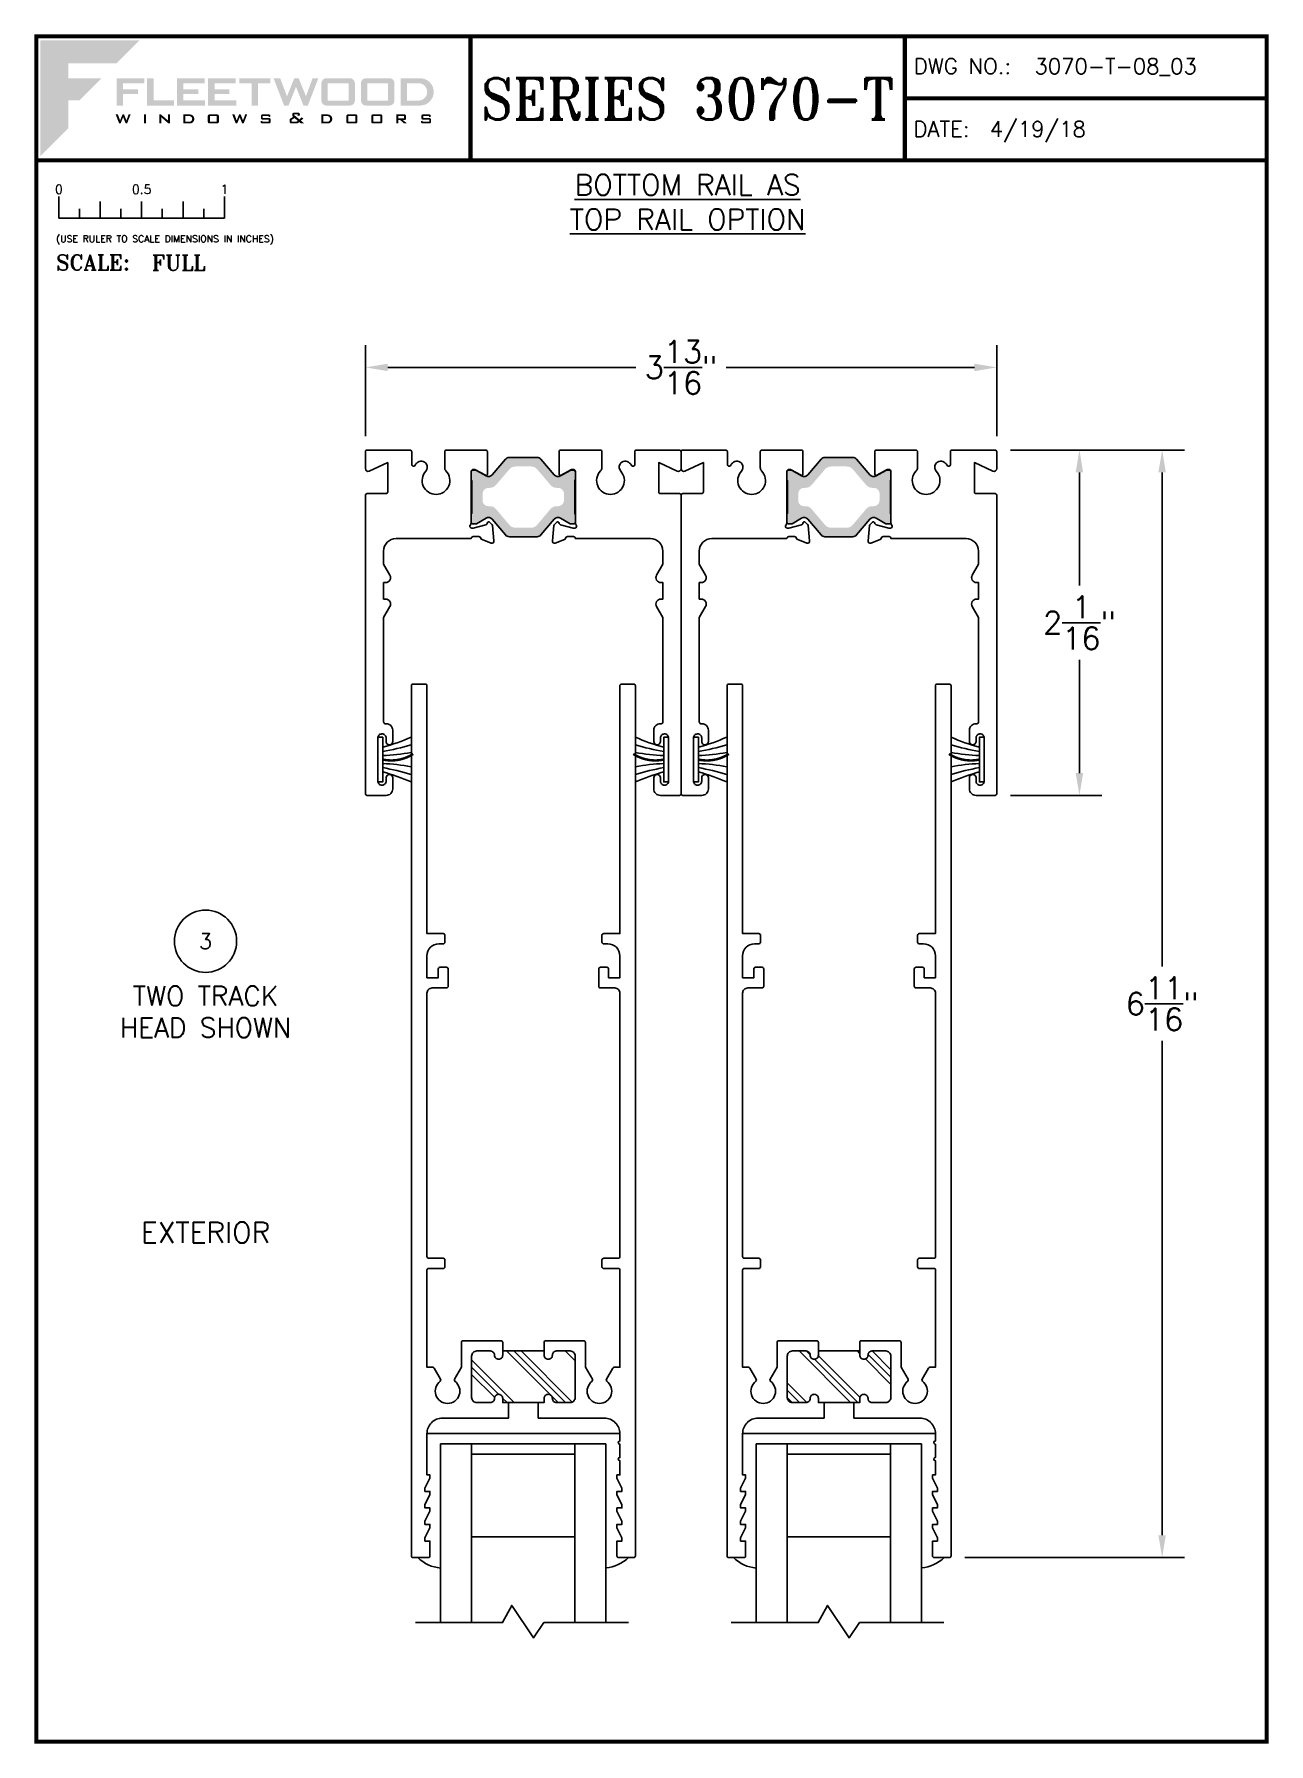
# Paper-space layout 'DETAIL 3' of a CAD drawing. Extents: x 0.3 to 7.8, y 0.1 to 10.4.
# The model-space entities are those that its viewports show. They can reach past a viewport. Long polylines and large blocks are cut down to what shows.
import ezdxf
from ezdxf.enums import TextEntityAlignment as Align

# ---------------------------------------------------------------- set-up
doc = ezdxf.new("R2010")
doc.units = 0
doc.header["$LTSCALE"] = 0.25
doc.header["$MEASUREMENT"] = 0
doc.layers.get('0').update_dxf_attribs({"linetype": 'CONTINUOUS'})
doc.layers.get('DEFPOINTS').update_dxf_attribs({"color": 1, "linetype": 'CONTINUOUS'})
for name, color, linetype in [('DIM', 7, 'CONTINUOUS'), ('FRAME', 1, 'CONTINUOUS'), ('GLASS-VINYL', 7, 'CONTINUOUS'), ('SASH', 5, 'CONTINUOUS'), ('SEAL', 7, 'CONTINUOUS'), ('TITLE-BLOCK', 7, 'CONTINUOUS'), ('TRACK', 7, 'CONTINUOUS')]:
    doc.layers.add(name, color=color, linetype=linetype)
doc.layers.add('VP', color=40, linetype='CONTINUOUS', plot=False)
doc.layers.get('VP').off()
doc.styles.add('ROMANS', font='romans')
doc.styles.add('ROMANT', font='romant')
doc.styles.add('SIMPLEX-094', font='simplex.shx', dxfattribs={"height": 0.094})
doc.styles.get("Standard").update_dxf_attribs({"font": 'simplex.shx'})
doc.dimstyles.new('FULL SCALE', dxfattribs={"dimscale": 0.75, "dimtxt": 0.18, "dimasz": 0.18, "dimexe": 0.18, "dimexo": 0.125, "dimgap": 0.09, "dimtad": 0, "dimtih": 1, "dimtoh": 1, "dimdec": 4, "dimzin": 0, "dimdsep": 46, "dimlunit": 4, "dimtxsty": 'Standard', "dimcen": 0.09, "dimadec": 0, "dimazin": 0, "dimtfac": 1, "dimtdec": 4, "dimtofl": 0, "dimtmove": 0, "dimatfit": 3, "dimfxl": 0, "dimtolj": 1, "dimtzin": 0, "dimarcsym": 0})

# ---------------------------------------------------------------- blocks, each defined once
blk = doc.blocks.new('*D102')
at = {"layer": 'DEFPOINTS', "color": 0}
for p in [(6.119, 8.435), (2.303, 7.925), (6.119, 7.925)]:
    blk.add_point(p, dxfattribs=at)
at = {"layer": 'TRACK', "color": 0, "lineweight": -2}
for p, q in [((2.303, 8.018), (2.303, 8.57)), ((6.119, 8.018), (6.119, 8.57)), ((2.438, 8.435), (3.938, 8.435)), ((5.984, 8.435), (4.484, 8.435))]:
    blk.add_line(p, q, dxfattribs=at)
at = {"layer": 'TRACK', "color": 0}
for points in [[(2.438, 8.457), (2.438, 8.412), (2.303, 8.435)], [(5.984, 8.457), (5.984, 8.412), (6.119, 8.435)]]:
    blk.add_solid(points, dxfattribs=at)
at = {"layer": 'TRACK', "color": 0, "insert": (4.211, 8.435), "char_height": 0.135, "attachment_point": 5}
blk.add_mtext('\\A1;3{\\H1.000000x;\\S13/16;}"', dxfattribs=at)
blk = doc.blocks.new('*D103')
at = {"layer": 'DEFPOINTS', "color": 0}
for p in [(6.109, 7.935), (6.619, 7.935), (6.109, 5.847)]:
    blk.add_point(p, dxfattribs=at)
at = {"layer": 'TRACK', "color": 0, "lineweight": -2}
for p, q in [((6.202, 7.935), (6.754, 7.935)), ((6.619, 7.8), (6.619, 7.116)), ((6.619, 5.982), (6.619, 6.666)), ((6.202, 5.847), (6.754, 5.847))]:
    blk.add_line(p, q, dxfattribs=at)
at = {"layer": 'TRACK', "color": 0}
for points in [[(6.596, 7.8), (6.641, 7.8), (6.619, 7.935)], [(6.596, 5.982), (6.641, 5.982), (6.619, 5.847)]]:
    blk.add_solid(points, dxfattribs=at)
at = {"layer": 'TRACK', "color": 0, "insert": (6.619, 6.891), "char_height": 0.135, "attachment_point": 5}
blk.add_mtext('\\A1;2{\\H1.000000x;\\S1/16;}"', dxfattribs=at)
blk = doc.blocks.new('*D104')
at = {"layer": 'DEFPOINTS', "color": 0}
for p in [(6.612, 7.935), (7.119, 7.935), (5.833, 1.239)]:
    blk.add_point(p, dxfattribs=at)
at = {"layer": 'TRACK', "color": 0, "lineweight": -2}
for p, q in [((6.705, 7.935), (7.254, 7.935)), ((7.119, 7.8), (7.119, 4.812)), ((7.119, 1.374), (7.119, 4.362)), ((5.927, 1.239), (7.254, 1.239))]:
    blk.add_line(p, q, dxfattribs=at)
at = {"layer": 'TRACK', "color": 0}
for points in [[(7.096, 7.8), (7.141, 7.8), (7.119, 7.935)], [(7.096, 1.374), (7.141, 1.374), (7.119, 1.239)]]:
    blk.add_solid(points, dxfattribs=at)
at = {"layer": 'TRACK', "color": 0, "insert": (7.119, 4.587), "char_height": 0.135, "attachment_point": 5}
blk.add_mtext('\\A1;6{\\H1.000000x;\\S11/16;}"', dxfattribs=at)
blk = doc.blocks.new('Fleetwood_Logo_6-10-15')
h = blk.add_hatch(color=154)
h.dxf.hatch_style = 1
h.paths.add_polyline_path([(0.2526, -0.0017), (0.0019, -0.0017), (0.0019, -0.2942), (0.0725, -0.2236), (0.0725, -0.1535), (0.1007, -0.1535), (0.1567, -0.0976), (0.0725, -0.0976), (0.0725, -0.0596), (0.1946, -0.0596)])
h = blk.add_hatch(color=251)
h.dxf.hatch_style = 1
h.paths.add_polyline_path([(0.2487, -0.1256), (0.2112, -0.1256), (0.2112, -0.1102), (0.2647, -0.1102), (0.2647, -0.0976), (0.1946, -0.0976), (0.1946, -0.1667), (0.2112, -0.1667), (0.2112, -0.1377), (0.2487, -0.1377)])
h = blk.add_hatch(color=251)
h.dxf.hatch_style = 1
h.paths.add_polyline_path([(0.2886, -0.0976), (0.272, -0.0976), (0.272, -0.1667), (0.3401, -0.1667), (0.3401, -0.1535), (0.2886, -0.1535)])
h = blk.add_hatch(color=251)
h.dxf.hatch_style = 1
h.paths.add_polyline_path([(0.4175, -0.0976), (0.3474, -0.0976), (0.3474, -0.1667), (0.4185, -0.1667), (0.4185, -0.1534), (0.364, -0.1534), (0.364, -0.1377), (0.4015, -0.1377), (0.4015, -0.1256), (0.364, -0.1256), (0.364, -0.1102), (0.4175, -0.1102)])
h = blk.add_hatch(color=251)
h.dxf.hatch_style = 1
h.paths.add_polyline_path([(0.4965, -0.0976), (0.4264, -0.0976), (0.4264, -0.1667), (0.4975, -0.1667), (0.4975, -0.1534), (0.443, -0.1534), (0.443, -0.1377), (0.4804, -0.1377), (0.4804, -0.1256), (0.443, -0.1256), (0.443, -0.1102), (0.4965, -0.1102)])
h = blk.add_hatch(color=251)
h.dxf.hatch_style = 1
h.paths.add_polyline_path([(0.5842, -0.0976), (0.5054, -0.0976), (0.5054, -0.1102), (0.5365, -0.1102), (0.5365, -0.1667), (0.5531, -0.1667), (0.5531, -0.1102), (0.5842, -0.1102)])
h = blk.add_hatch(color=251)
h.dxf.hatch_style = 1
h.paths.add_polyline_path([(0.6089, -0.0976), (0.5921, -0.0976), (0.6188, -0.1667), (0.63, -0.1667), (0.6489, -0.1192), (0.6679, -0.1667), (0.6789, -0.1667), (0.7056, -0.0976), (0.6908, -0.0976), (0.6742, -0.1433), (0.6558, -0.0976), (0.6446, -0.0976), (0.6261, -0.1433)])
h = blk.add_hatch(color=251)
h.dxf.hatch_style = 1
h.paths.add_polyline_path([(0.7853, -0.0976), (0.726, -0.0976, 0.414214), (0.7133, -0.1102), (0.7133, -0.154, 0.414214), (0.726, -0.1667), (0.7853, -0.1667, 0.414214), (0.798, -0.154), (0.798, -0.1102, 0.414214)])
h.paths.add_polyline_path([(0.7819, -0.1102), (0.7819, -0.154), (0.7294, -0.154), (0.7294, -0.1102)], flags=16)
h = blk.add_hatch(color=251)
h.dxf.hatch_style = 1
h.paths.add_polyline_path([(0.8856, -0.0976), (0.8262, -0.0976, 0.414214), (0.8136, -0.1102), (0.8136, -0.154, 0.414214), (0.8262, -0.1667), (0.8856, -0.1667, 0.414214), (0.8982, -0.154), (0.8982, -0.1102, 0.414214)])
h.paths.add_polyline_path([(0.8822, -0.1102), (0.8822, -0.154), (0.8296, -0.154), (0.8296, -0.1102)], flags=16)
h = blk.add_hatch(color=251)
h.dxf.hatch_style = 1
h.paths.add_polyline_path([(0.9632, -0.0976), (0.914, -0.0976), (0.914, -0.1667), (0.9632, -0.1667, 1)])
h.paths.add_polyline_path([(0.9301, -0.1102), (0.9593, -0.1102, -1), (0.9593, -0.154), (0.9301, -0.154)], flags=16)
h = blk.add_hatch(color=7)
h.dxf.hatch_style = 1
h.paths.add_polyline_path([(0.2301, -0.1891), (0.2251, -0.1891), (0.2196, -0.2043), (0.2134, -0.1891), (0.2097, -0.1891), (0.2035, -0.2043), (0.1978, -0.1891), (0.1922, -0.1891), (0.2011, -0.2121), (0.2048, -0.2121), (0.2112, -0.1963), (0.2175, -0.2121), (0.2212, -0.2121)])
h = blk.add_hatch(color=7)
h.dxf.hatch_style = 1
h.paths.add_polyline_path([(0.2691, -0.1891), (0.2637, -0.1891), (0.2637, -0.2118), (0.2637, -0.2121), (0.2691, -0.2121)])
h = blk.add_hatch(color=7)
h.dxf.hatch_style = 1
h.paths.add_polyline_path([(0.3077, -0.1964), (0.3259, -0.2121), (0.3298, -0.2121), (0.3298, -0.1891), (0.325, -0.1891), (0.325, -0.2047), (0.3067, -0.1891), (0.3029, -0.1891), (0.3029, -0.2121), (0.3077, -0.2121)])
h = blk.add_hatch(color=7)
h.dxf.hatch_style = 1
h.paths.add_polyline_path([(0.3801, -0.1891), (0.3637, -0.1891), (0.3637, -0.2121), (0.3801, -0.2121, 1)])
h.paths.add_polyline_path([(0.3691, -0.2079), (0.3691, -0.1933), (0.3788, -0.1933, -1), (0.3788, -0.2079)], flags=16)
h = blk.add_hatch(color=7)
h.dxf.hatch_style = 1
h.paths.add_polyline_path([(0.4537, -0.2079), (0.4537, -0.1933, 0.414214), (0.4495, -0.1891), (0.4297, -0.1891, 0.414214), (0.4255, -0.1933), (0.4255, -0.2079, 0.414214), (0.4297, -0.2121), (0.4495, -0.2121, 0.414214)])
h.paths.add_polyline_path([(0.4308, -0.2079), (0.4308, -0.1933), (0.4484, -0.1933), (0.4484, -0.2079)], flags=16)
h = blk.add_hatch(color=7)
h.dxf.hatch_style = 1
h.paths.add_polyline_path([(0.5253, -0.1891), (0.5203, -0.1891), (0.5148, -0.2043), (0.5087, -0.1891), (0.5049, -0.1891), (0.4988, -0.2043), (0.493, -0.1891), (0.4874, -0.1891), (0.4963, -0.2121), (0.5001, -0.2121), (0.5064, -0.1963), (0.5127, -0.2121), (0.5164, -0.2121)])
h = blk.add_hatch(color=7)
h.dxf.hatch_style = 1
h.paths.add_polyline_path([(0.5801, -0.1891), (0.5643, -0.1891, 0.414214), (0.56, -0.1933), (0.56, -0.1981, 0.414214), (0.5643, -0.2024), (0.58, -0.2024), (0.58, -0.2078), (0.5637, -0.2078), (0.5637, -0.2052), (0.5591, -0.2062), (0.5591, -0.2078, 0.414214), (0.5634, -0.2121), (0.5805, -0.2121, 0.414214), (0.5848, -0.2078), (0.5848, -0.2024, 0.414214), (0.5805, -0.1982), (0.5648, -0.1982), (0.5648, -0.193), (0.5798, -0.193), (0.5798, -0.1958), (0.5843, -0.1948), (0.5843, -0.1933, 0.414214)])
h = blk.add_hatch(color=7)
h.dxf.hatch_style = 1
h.paths.add_polyline_path([(0.645, -0.1913, -0.222262), (0.6447, -0.1906), (0.6447, -0.1892), (0.6535, -0.1892), (0.6535, -0.193), (0.6587, -0.1918), (0.6587, -0.189, 0.414214), (0.6544, -0.1847), (0.6437, -0.1847, 0.414214), (0.6394, -0.189), (0.6394, -0.1922, 0.222262), (0.6407, -0.1948), (0.6415, -0.1955), (0.6345, -0.1998, 0.260684), (0.6329, -0.2027), (0.6329, -0.2078, 0.414214), (0.6372, -0.2121), (0.6514, -0.2121, 0.17577), (0.6536, -0.2113), (0.657, -0.2085), (0.6614, -0.2121), (0.6699, -0.2121), (0.6613, -0.2049), (0.6676, -0.1997), (0.6637, -0.1964), (0.6574, -0.2017)])
h.paths.add_polyline_path([(0.6532, -0.2052), (0.6509, -0.2072, -0.17577), (0.6502, -0.2074), (0.6382, -0.2074), (0.6382, -0.2033, -0.260684), (0.6387, -0.2025), (0.6451, -0.1985)], flags=16)
h = blk.add_hatch(color=7)
h.dxf.hatch_style = 1
h.paths.add_polyline_path([(0.7294, -0.1891), (0.713, -0.1891), (0.713, -0.2121), (0.7294, -0.2121, 1)])
h.paths.add_polyline_path([(0.7184, -0.2079), (0.7184, -0.1933), (0.7281, -0.1933, -1), (0.7281, -0.2079)], flags=16)
h = blk.add_hatch(color=7)
h.dxf.hatch_style = 1
h.paths.add_polyline_path([(0.8045, -0.2079), (0.8045, -0.1933, 0.414214), (0.8003, -0.1891), (0.7805, -0.1891, 0.414214), (0.7763, -0.1933), (0.7763, -0.2079, 0.414214), (0.7805, -0.2121), (0.8003, -0.2121, 0.414214)])
h.paths.add_polyline_path([(0.7816, -0.2079), (0.7816, -0.1933), (0.7992, -0.1933), (0.7992, -0.2079)], flags=16)
h = blk.add_hatch(color=7)
h.dxf.hatch_style = 1
h.paths.add_polyline_path([(0.8678, -0.2079), (0.8678, -0.1933, 0.414214), (0.8636, -0.1891), (0.8438, -0.1891, 0.414214), (0.8396, -0.1933), (0.8396, -0.2079, 0.414214), (0.8438, -0.2121), (0.8636, -0.2121, 0.414214)])
h.paths.add_polyline_path([(0.8449, -0.2079), (0.8449, -0.1933), (0.8624, -0.1933), (0.8624, -0.2079)], flags=16)
h = blk.add_hatch(color=7)
h.dxf.hatch_style = 1
h.paths.add_polyline_path([(0.9277, -0.1993), (0.9277, -0.1933, 0.414214), (0.9235, -0.1891), (0.9028, -0.1891), (0.9028, -0.2121), (0.9082, -0.2121), (0.9082, -0.2035), (0.9131, -0.2035), (0.9224, -0.2121), (0.9303, -0.2121), (0.9197, -0.2035), (0.9235, -0.2035, 0.414214)])
h.paths.add_polyline_path([(0.9082, -0.1993), (0.9082, -0.1933), (0.9214, -0.1933, -0.414214), (0.9224, -0.1943), (0.9224, -0.1983, -0.414214), (0.9214, -0.1993)], flags=16)
h = blk.add_hatch(color=7)
h.dxf.hatch_style = 1
h.paths.add_polyline_path([(0.9867, -0.1982), (0.971, -0.1982), (0.971, -0.193), (0.9859, -0.193), (0.9859, -0.1958), (0.9905, -0.1948), (0.9905, -0.1933, 0.414214), (0.9863, -0.1891), (0.9705, -0.1891, 0.414214), (0.9662, -0.1933), (0.9662, -0.1981, 0.414214), (0.9705, -0.2024), (0.9862, -0.2024), (0.9862, -0.2078), (0.9699, -0.2078), (0.9699, -0.2052), (0.9653, -0.2062), (0.9653, -0.2078, 0.414214), (0.9696, -0.2121), (0.9867, -0.2121, 0.414214), (0.991, -0.2078), (0.991, -0.2024, 0.414214)])
blk = doc.blocks.new('A-SIZE_P')
at = {"const_width": 0.025}
blk.add_lwpolyline([(0.313, 0.125), (7.751, 0.125), (7.751, 10.437), (0.313, 10.437)], close=True, dxfattribs=at)
for points in [[(2.938, 10.437), (2.938, 9.687)], [(5.563, 10.437), (5.563, 9.687)], [(5.563, 10.062), (7.751, 10.062)], [(0.313, 9.687), (7.751, 9.687)]]:
    blk.add_lwpolyline(points, dxfattribs=at)
at = {"xscale": 2.387023416083395, "yscale": 2.387023416083395, "zscale": 2.387023416083395}
blk.add_blockref('Fleetwood_Logo_6-10-15', (0.334, 10.416), dxfattribs=at)
for s, style, p in [('DWG NO.:', 'SIMPLEX-094', (5.617, 10.209)), ('DATE:', 'SIMPLEX-094', (5.616, 9.829)), ('SCALE:', 'ROMANT', (0.433, 9.022))]:
    blk.add_text(s, height=0.094, dxfattribs=dict(style=style)).set_placement(p)
for tag, p, style in [('DWG_NO', (6.346, 10.209), 'SIMPLEX-094'), ('DATE', (6.077, 9.829), 'SIMPLEX-094'), ('SCALE', (1.011, 9.02), 'ROMANT')]:
    blk.add_attdef(tag, p, '', height=0.094, dxfattribs=dict(style=style))
for tag, height, style, width, p, p2 in [('DWG_NO_F', 0.094, 'SIMPLEX-094', 1.745692, (6.347, 10.209), (7.683, 10.209)), ('PRODUCT', 0.25, 'ROMANT', 1.390728, (3.001, 9.934), (5.5, 9.934))]:
    blk.add_attdef(tag, text='', height=height, dxfattribs=dict(style=style, width=width)).set_placement(p, p2, align=Align.FIT)
blk = doc.blocks.new('sectball')
blk.add_circle((0, 0), 0.125)
blk.add_attdef('NO', text='', height=0.062).set_placement((0, 0), align=Align.MIDDLE_CENTER)
for tag, p in [('LINE1', (0, -0.2588)), ('LINE2', (0, -0.3864)), ('LINE3', (0, -0.5214))]:
    blk.add_attdef(tag, text='', height=0.078).set_placement(p, align=Align.CENTER)
blk = doc.blocks.new('Full')
for p, q in [((0.137, -0.219), (0.137, -0.35)), ((0.262, -0.294), (0.262, -0.35)), ((0.387, -0.249), (0.387, -0.35)), ((0.512, -0.294), (0.512, -0.35)), ((0.637, -0.249), (0.637, -0.35)), ((0.762, -0.294), (0.762, -0.35)), ((0.887, -0.249), (0.887, -0.35)), ((1.012, -0.294), (1.012, -0.35)), ((1.137, -0.219), (1.137, -0.35)), ((0.137, -0.35), (1.137, -0.35))]:
    blk.add_line(p, q)
for s, p in [('0', (0.137, -0.219)), ('0.5', (0.637, -0.219)), ('1', (1.137, -0.219))]:
    blk.add_text(s, height=0.055).set_placement(p, align=Align.BOTTOM_CENTER)
at = {"style": 'ROMANS'}
blk.add_text('(USE RULER TO SCALE DIMENSIONS IN INCHES)', height=0.04115, dxfattribs=at).set_placement((0.12, -0.495))
blk = doc.blocks.new('3310-Thermal Mammoth B Rail')
at = {"linetype": 'Continuous'}
h = blk.add_hatch(dxfattribs=at)
h.set_pattern_fill('PLAST', angle=45, style=0)
h.paths.add_polyline_path([(-0.15, 0.324), (-0.151, 0.324, -0.414214), (-0.175, 0.348), (-0.175, 0.374), (-0.282, 0.374, 0.414214), (-0.313, 0.343), (-0.313, 0.093, 0.414214), (-0.282, 0.062), (-0.2, 0.062, 0.414214), (-0.175, 0.087), (-0.175, 0.088, -0.414214), (-0.151, 0.112), (-0.15, 0.112, -0.414214), (-0.125, 0.087), (-0.125, 0.062), (0.125, 0.062), (0.125, 0.087, -0.414214), (0.15, 0.112), (0.151, 0.112, -0.414214), (0.175, 0.088), (0.175, 0.087, 0.414214), (0.2, 0.062), (0.282, 0.062, 0.414214), (0.313, 0.093), (0.313, 0.343, 0.414214), (0.282, 0.374), (0.175, 0.374), (0.175, 0.348, -0.414214), (0.151, 0.324), (0.15, 0.324, -0.414214), (0.125, 0.349), (0.125, 0.374), (-0.125, 0.374), (-0.125, 0.349, -0.414214)])
at = {"color": 7}
for p, q in [((-0.125, 0.374), (0.125, 0.374)), ((0.125, 0.062), (-0.125, 0.062))]:
    blk.add_line(p, q, dxfattribs=at)
at = {"ltscale": 0.25}
blk.add_lwpolyline([(-0.089, 0.374), (-0.089, 0.468), (-0.488, 0.468, -0.414214), (-0.582, 0.562), (-0.582, 0.811), (-0.564, 0.811), (-0.564, 0.831), (-0.594, 0.891), (-0.594, 0.911), (-0.564, 0.911), (-0.564, 0.931), (-0.594, 0.991), (-0.594, 1.011), (-0.564, 1.011), (-0.564, 1.031), (-0.594, 1.091), (-0.594, 1.111), (-0.564, 1.111), (-0.564, 1.131), (-0.594, 1.191), (-0.594, 1.211), (-0.564, 1.211), (-0.564, 1.301, 0.414214), (-0.574, 1.311), (-0.666, 1.311, 0.414214), (-0.676, 1.301), (-0.676, -3.96, 0.414214), (-0.666, -3.97), (-0.592, -3.97, 0.414214), (-0.582, -3.96), (-0.582, -2.462), (-0.484, -2.462, 0.414214), (-0.474, -2.452), (-0.474, -2.41, 0.414214), (-0.484, -2.4), (-0.51, -2.4, -0.414214), (-0.582, -2.328), (-0.582, -2.195), (-0.514, -2.195), (-0.514, -2.248, 0.414214), (-0.504, -2.258), (-0.464, -2.258, 0.414214), (-0.454, -2.248), (-0.454, -2.143, 0.414214), (-0.464, -2.133), (-0.551, -2.133, -0.414214), (-0.582, -2.102), (-0.582, -0.509, -0.414214), (-0.572, -0.499), (-0.484, -0.499, 0.414214), (-0.474, -0.489), (-0.474, -0.447, 0.414214), (-0.484, -0.437), (-0.572, -0.437, -0.414214), (-0.582, -0.427), (-0.582, 0.16), (-0.547, 0.16, 0.267949), (-0.539, 0.165), (-0.5, 0.232, 0.380082), (-0.502, 0.245, -3.00994), (-0.413, 0.245, 0.380082), (-0.415, 0.232), (-0.374, 0.16), (-0.374, 0.01, 0.414214), (-0.364, 0), (-0.134, 0, 0.414214), (-0.124, 0.01), (-0.124, 0.087, 0.414214), (-0.149, 0.112, 0.414214), (-0.174, 0.087, -0.414214), (-0.199, 0.062), (-0.281, 0.062, -0.414214), (-0.312, 0.093), (-0.312, 0.343, -0.414214), (-0.281, 0.374), (-0.199, 0.374, -0.414214), (-0.174, 0.349, 0.414214), (-0.149, 0.324, 0.414214), (-0.124, 0.349), (-0.124, 0.374), (0.001, 0.374), (0.126, 0.374), (0.126, 0.349, 0.414214), (0.151, 0.324, 0.414214), (0.176, 0.349, -0.414214), (0.201, 0.374), (0.283, 0.374, -0.414214), (0.314, 0.343), (0.314, 0.093, -0.414214), (0.283, 0.062), (0.201, 0.062, -0.414214), (0.176, 0.087, 0.414214), (0.151, 0.112, 0.414214), (0.126, 0.087), (0.126, 0.01, 0.414214), (0.136, 0), (0.366, 0, 0.414214), (0.376, 0.01), (0.376, 0.16), (0.418, 0.232, 0.380082), (0.416, 0.245, -3.00994), (0.505, 0.245, 0.380082), (0.503, 0.232), (0.542, 0.165, 0.267949), (0.55, 0.16), (0.584, 0.16), (0.584, -0.427, -0.414214), (0.574, -0.437), (0.486, -0.437, 0.414214), (0.476, -0.447), (0.476, -0.489, 0.414214), (0.486, -0.499), (0.574, -0.499, -0.414214), (0.584, -0.509), (0.584, -2.102, -0.414214), (0.553, -2.133), (0.466, -2.133, 0.414214), (0.456, -2.143), (0.456, -2.248, 0.414214), (0.466, -2.258), (0.506, -2.258, 0.414214), (0.516, -2.248), (0.516, -2.195), (0.584, -2.195), (0.584, -2.328, -0.414214), (0.512, -2.4), (0.486, -2.4, 0.414214), (0.476, -2.41), (0.476, -2.452, 0.414214), (0.486, -2.462), (0.584, -2.462), (0.584, -3.96, 0.414214), (0.594, -3.97), (0.668, -3.97, 0.414214), (0.678, -3.96), (0.678, 1.301, 0.414214), (0.668, 1.311), (0.576, 1.311, 0.414214), (0.566, 1.301), (0.566, 1.211), (0.596, 1.211), (0.596, 1.191), (0.566, 1.131), (0.566, 1.111), (0.596, 1.111), (0.596, 1.091), (0.566, 1.031), (0.566, 1.011), (0.596, 1.011), (0.596, 0.991), (0.566, 0.931), (0.566, 0.911), (0.596, 0.911), (0.596, 0.891), (0.566, 0.831), (0.566, 0.811), (0.584, 0.811), (0.584, 0.726, 1), (0.584, 0.706), (0.584, 0.626, 1), (0.584, 0.606), (0.584, 0.562, -0.414214), (0.49, 0.468), (0.091, 0.468), (0.091, 0.374)], format="xyb", dxfattribs=at)
blk = doc.blocks.new('3700-HEAD')
h = blk.add_hatch(color=7)
h.dxf.hatch_style = 1
h.paths.add_polyline_path([(1.061, 2.024, 0.221694), (1.038, 2.034), (0.87, 2.034, 0.221694), (0.847, 2.024), (0.767, 1.929, -0.36397), (0.729, 1.922), (0.671, 1.955, 0.131653), (0.665, 1.957), (0.651, 1.957, 0.414214), (0.639, 1.945), (0.639, 1.902, 0.236168), (0.643, 1.894), (0.643, 1.694, 0.236068), (0.639, 1.686), (0.639, 1.643, 0.414894), (0.651, 1.632), (0.665, 1.632, 0.131653), (0.671, 1.633), (0.729, 1.666, -0.36397), (0.767, 1.66), (0.847, 1.565, 0.221694), (0.87, 1.554), (1.038, 1.554, 0.221694), (1.061, 1.565), (1.141, 1.66, -0.36397), (1.179, 1.666), (1.237, 1.633, 0.131653), (1.243, 1.632), (1.257, 1.632, 0.414214), (1.269, 1.643), (1.269, 1.686, 0.23617), (1.265, 1.694), (1.265, 1.894, 0.236068), (1.269, 1.902), (1.269, 1.945, 0.414948), (1.257, 1.957), (1.243, 1.957, 0.131653), (1.237, 1.955), (1.179, 1.922, -0.36397), (1.141, 1.929)])
h.paths.add_polyline_path([(1.038, 1.962), (1.119, 1.867, 0.221696), (1.155, 1.85), (1.164, 1.85, -0.418301), (1.2, 1.814), (1.2, 1.774, -0.410138), (1.165, 1.739), (1.155, 1.739, 0.221696), (1.119, 1.722), (1.038, 1.626, -0.221696), (1.002, 1.609), (0.906, 1.609, -0.221696), (0.87, 1.626), (0.789, 1.722, 0.221696), (0.753, 1.739), (0.744, 1.739, -0.418302), (0.708, 1.774), (0.708, 1.814, -0.410138), (0.743, 1.85), (0.753, 1.85, 0.221696), (0.789, 1.867), (0.87, 1.962, -0.221696), (0.906, 1.979), (1.002, 1.979, -0.221696)], flags=16)
for points in [[(0.11, 1.388), (0.148, 1.322, -0.57735), (0.122, 1.277), (0.11, 1.277), (0.11, 1.177), (0.122, 1.177, -0.57735), (0.148, 1.132), (0.11, 1.066), (0.11, 0.434, 0.414214), (0.12, 0.424), (0.125, 0.424, -0.414214), (0.165, 0.384), (0.165, 0.317, -0.414214), (0.145, 0.297), (0.144, 0.297, -0.414214), (0.125, 0.317), (0.125, 0.338, 0.414214), (0.1, 0.362), (0.099, 0.362, 0.414214), (0.075, 0.338), (0.075, 0.077, 0.414214), (0.099, 0.052), (0.1, 0.052, 0.414214), (0.125, 0.077), (0.125, 0.098, -0.414214), (0.144, 0.117), (0.145, 0.117, -0.414214), (0.165, 0.098), (0.165, 0.03, -0.414214), (0.125, -0.01), (0.01, -0.01, -0.414214), (0, 0), (0, 1.805, -0.414214), (0.01, 1.815), (0.125, 1.815, 0.414214), (0.135, 1.825), (0.135, 2.003), (0.023, 1.951, -0.546624), (0, 1.966), (0, 2.068, -0.414214), (0.01, 2.078), (0.27, 2.078, -0.414214), (0.28, 2.068), (0.28, 1.99, 0.733941), (0.298, 1.984, -0.034035), (0.311, 2, -0.505732), (0.369, 1.994), (0.369, 1.993, -0.327538), (0.365, 1.951, 0.652778), (0.427, 1.81, 0.660027), (0.487, 1.952, -0.193039), (0.479, 1.973), (0.479, 2.068, -0.414214), (0.489, 2.078), (0.727, 2.078, -0.414214), (0.737, 2.068), (0.737, 1.933, -0.585524), (0.725, 1.926), (0.666, 1.959, 0.137872), (0.659, 1.961), (0.651, 1.961, 0.414214), (0.639, 1.949), (0.639, 1.636, -0.213422), (0.635, 1.627, 0.6885), (0.643, 1.606), (0.649, 1.606, 0.065543), (0.652, 1.607), (0.728, 1.627, 0.267949), (0.736, 1.635), (0.738, 1.64, -0.57735), (0.751, 1.643), (0.765, 1.629, -0.176327), (0.769, 1.622), (0.777, 1.529, -0.548619), (0.761, 1.516), (0.705, 1.537, -0.263725), (0.698, 1.545, 0.359508), (0.686, 1.555), (0.651, 1.555, 0.414214), (0.639, 1.543), (0.185, 1.543, 0.414214), (0.11, 1.468), (0.11, 1.388)], [(1.798, 1.388), (1.76, 1.322, 0.57735), (1.786, 1.277), (1.798, 1.277), (1.798, 1.177), (1.786, 1.177, 0.57735), (1.76, 1.132), (1.798, 1.066), (1.798, 0.434, -0.414214), (1.788, 0.424), (1.783, 0.424, 0.414214), (1.743, 0.384), (1.743, 0.317, 0.414214), (1.763, 0.297), (1.763, 0.297, 0.414214), (1.783, 0.317), (1.783, 0.338, -0.414214), (1.807, 0.362), (1.808, 0.362, -0.414214), (1.833, 0.338), (1.833, 0.077, -0.414214), (1.808, 0.052), (1.807, 0.052, -0.414214), (1.783, 0.077), (1.783, 0.098, 0.414214), (1.763, 0.117), (1.762, 0.117, 0.414214), (1.743, 0.098), (1.743, 0.03, 0.414214), (1.783, -0.01), (1.898, -0.01, 0.414214), (1.908, 0), (1.908, 1.805, 0.414214), (1.898, 1.815), (1.783, 1.815, -0.414214), (1.773, 1.825), (1.773, 2.003), (1.885, 1.951, 0.546624), (1.908, 1.966), (1.908, 2.068, 0.414214), (1.898, 2.078), (1.638, 2.078, 0.414214), (1.628, 2.068), (1.628, 1.99, -0.733941), (1.61, 1.984, 0.034035), (1.597, 2, 0.505732), (1.539, 1.994), (1.539, 1.993, 0.327538), (1.543, 1.951, -0.652778), (1.481, 1.81, -0.660027), (1.421, 1.952, 0.193039), (1.429, 1.973), (1.429, 2.068, 0.414214), (1.419, 2.078), (1.181, 2.078, 0.414214), (1.171, 2.068), (1.171, 1.933, 0.585524), (1.183, 1.926), (1.242, 1.959, -0.137872), (1.249, 1.961), (1.257, 1.961, -0.414214), (1.269, 1.949), (1.269, 1.636, 0.213422), (1.273, 1.627, -0.6885), (1.265, 1.606), (1.259, 1.606, -0.065543), (1.256, 1.607), (1.18, 1.627, -0.267949), (1.172, 1.635), (1.17, 1.64, 0.57735), (1.157, 1.643), (1.143, 1.629, 0.176327), (1.139, 1.622), (1.131, 1.529, 0.548619), (1.147, 1.516), (1.203, 1.537, 0.263725), (1.21, 1.545, -0.359508), (1.222, 1.555), (1.257, 1.555, -0.414214), (1.269, 1.543), (1.723, 1.543, -0.414214), (1.798, 1.468), (1.798, 1.388)]]:
    blk.add_lwpolyline(points, format="xyb")
at = {"color": 7}
blk.add_lwpolyline([(0.729, 1.922, 0.36397), (0.767, 1.929), (0.847, 2.024, -0.221694), (0.87, 2.034), (1.038, 2.034, -0.221694), (1.061, 2.024), (1.141, 1.929, 0.36397), (1.179, 1.922), (1.237, 1.955, -0.131653), (1.243, 1.957), (1.257, 1.957, -0.414214), (1.269, 1.945), (1.269, 1.902, -0.236068), (1.265, 1.894), (1.265, 1.694, -0.236068), (1.269, 1.686), (1.269, 1.643, -0.414214), (1.257, 1.632), (1.243, 1.632, -0.131653), (1.237, 1.633), (1.179, 1.666, 0.36397), (1.141, 1.66), (1.061, 1.565, -0.221694), (1.038, 1.554), (0.87, 1.554, -0.221694), (0.847, 1.565), (0.767, 1.66, 0.36397), (0.729, 1.666), (0.671, 1.633, -0.131653), (0.665, 1.632), (0.651, 1.632, -0.414214), (0.639, 1.643), (0.639, 1.686, -0.236068), (0.643, 1.694), (0.643, 1.894, -0.236068), (0.639, 1.902), (0.639, 1.945, -0.414214), (0.651, 1.957), (0.665, 1.957, -0.131653), (0.671, 1.955)], format="xyb", close=True, dxfattribs=at)
blk = doc.blocks.new('*U204')
for centre, radius, start, end in [((-0.336, 1.375), 1.351, 285.7333, 293.4368), ((-0.214, 1.458), 1.43, 279.8103, 286.8579), ((-0.038, 1.394), 1.372, 272.8377, 280.0301), ((-0.038, -1.394), 1.372, 79.9699, 87.1623), ((-0.214, -1.458), 1.43, 73.1421, 80.1897), ((-0.336, -1.375), 1.351, 66.5632, 74.2667)]:
    blk.add_arc(centre, radius, start, end)
at = {"layer": 'SEAL'}
blk.add_lwpolyline([(0, -0.135), (0, 0.135), (0.03, 0.135), (0.03, -0.135)], close=True, dxfattribs=at)
at = {"layer": 'SEAL', "const_width": 0.015}
blk.add_lwpolyline([(0.03, 0, 0.199044), (0.214, 0.034)], format="xyb", dxfattribs=at)
at = {"flags": 9}
for tag, p in [('MANUFACTURER_PART_#', (0, -0.199)), ('FLEETWOOD_PART_#', (-0.001, -0.249))]:
    blk.add_attdef(tag, p, '', height=0.0312, dxfattribs=at)

msp = doc.modelspace()

# ---------------------------------------------------------------- linework, layer by layer
at = {"layer": 'GLASS-VINYL'}
for p, q in [((24.0812, 13.49133), (22.9152, 13.49133)), ((25.9892, 13.49133), (24.8232, 13.49133)), ((22.99816, 12.3484), (22.99816, 13.42933)), ((23.99816, 13.42933), (22.99816, 13.42933)), ((23.18566, 12.3484), (23.18566, 13.42933)), ((23.81066, 13.36733), (23.18566, 13.36733)), ((23.81066, 12.3484), (23.81066, 13.42933)), ((23.99816, 12.3484), (23.99816, 13.42933)), ((24.90616, 12.3484), (24.90616, 13.42933)), ((25.90616, 13.42933), (24.90616, 13.42933)), ((25.09366, 12.3484), (25.09366, 13.42933)), ((25.71866, 13.36733), (25.09366, 13.36733)), ((25.71866, 12.3484), (25.71866, 13.42933)), ((25.90616, 12.3484), (25.90616, 13.42933)), ((23.81066, 12.86633), (23.18566, 12.86633)), ((25.71866, 12.86633), (25.09366, 12.86633))]:
    msp.add_line(p, q, dxfattribs=at)
for points in [[(24.13355, 12.3484), (23.6232, 12.3484), (23.55952, 12.25614), (23.42901, 12.45267), (23.3732, 12.3484), (22.84668, 12.3484)], [(26.04155, 12.3484), (25.5312, 12.3484), (25.46752, 12.25614), (25.33701, 12.45267), (25.2812, 12.3484), (24.75468, 12.3484)], [(24.13355, 12.0984), (23.6232, 12.0984), (23.55952, 12.00614), (23.42901, 12.20267), (23.3732, 12.0984), (22.84668, 12.0984)], [(26.04155, 12.0984), (25.5312, 12.0984), (25.46752, 12.00614), (25.33701, 12.20267), (25.2812, 12.0984), (24.75468, 12.0984)]]:
    msp.add_lwpolyline(points, dxfattribs=at)
for centre, start, end in [((23.01651, 12.89623), 224.935627, 265.182257), ((23.98185, 12.89834), 274.280755, 314.252642), ((24.92451, 12.89623), 224.935627, 265.182257), ((25.88985, 12.89834), 274.280755, 314.252642)]:
    msp.add_arc(centre, 0.2185, start, end, dxfattribs=at)

# ---------------------------------------------------------------- block references
at = {"layer": 'FRAME'}
for p in [(22.5442, 17.35983), (24.4522, 17.35983)]:
    msp.add_blockref('3700-HEAD', p, dxfattribs=at)
at = {"layer": 'SASH', "xscale": -1, "rotation": 180}
for p in [(23.4982, 14.05283), (25.4062, 14.05283)]:
    msp.add_blockref('3310-Thermal Mammoth B Rail', p, dxfattribs=at)
at = {"layer": 'SEAL'}
for p in [(22.6192, 17.56683), (24.5272, 17.56683)]:
    msp.add_blockref('*U204', p, dxfattribs=at)
at = {"layer": 'SEAL', "xscale": -1}
for p in [(24.3772, 17.56683), (26.2852, 17.56683)]:
    msp.add_blockref('*U204', p, dxfattribs=at)

psp = doc.layouts.new('DETAIL 3')

# ---------------------------------------------------------------- block references
at = {"layer": 'DIM', "xscale": 1.504, "yscale": 1.504, "zscale": 1.504}
psp.add_blockref('sectball', (1.33638, 4.96513), dxfattribs=at).add_auto_attribs({'NO': '3', 'LINE1': 'TWO TRACK', 'LINE2': 'HEAD SHOWN'})
at = {"layer": 'TITLE-BLOCK'}
ref = psp.add_blockref('A-SIZE_P', (0, 0), dxfattribs=at)
ref.add_attrib('DATE', '4/19/18', (6.07741, 9.82884), dxfattribs={"layer": '0', "height": 0.094, "style": 'SIMPLEX-094'})
ref.add_attrib('SCALE', 'FULL', (1.01101, 9.02035), dxfattribs={"layer": '0', "height": 0.094, "style": 'ROMANT'})
ref.add_attrib('PRODUCT', 'SERIES 3070-T', dxfattribs={"layer": '0', "height": 0.25, "style": 'ROMANT', "width": 0.807692}).set_placement((3.0005, 9.93352), (5.5005, 9.93352), align=Align.FIT)
ref.add_attrib('DWG_NO', '3070-T-08_03', (6.34634, 10.20879), dxfattribs={"layer": '0', "height": 0.094, "style": 'SIMPLEX-094'})
psp.add_blockref('Full', (0.313, 9.687), dxfattribs=at)

# ---------------------------------------------------------------- texts
at = {"layer": 'DIM'}
psp.add_text('EXTERIOR', height=0.125, dxfattribs=at).set_placement((1.33638, 3.14237), align=Align.CENTER)
at = {"layer": 'DIM', "insert": (4.2505, 9.43419), "char_height": 0.125, "width": 2.625, "attachment_point": 5}
psp.add_mtext('{\\LBOTTOM RAIL AS\\PTOP RAIL OPTION}', dxfattribs=at)

# ---------------------------------------------------------------- dimensions: what is measured, and where the dimension line sits
at = {"layer": 'TRACK'}
dim = psp.add_linear_dim(base=(6.11873, 8.43459), p1=(2.30273, 7.92459), p2=(6.11873, 7.92459), dimstyle='FULL SCALE', dxfattribs=at)
dim.commit()
dim.dimension.update_dxf_attribs({"geometry": '*D102', "text_midpoint": (4.21073, 8.43459)})
for base, p1, p2, picture, middle in [((7.11873, 7.93459), (5.83323, 1.23859), (6.61153, 7.93459), '*D104', (7.11873, 4.58659)), ((6.61873, 7.93459), (6.10873, 5.84659), (6.10873, 7.93459), '*D103', (6.61873, 6.89059))]:
    dim = psp.add_linear_dim(base=base, p1=p1, p2=p2, angle=90, dimstyle='FULL SCALE', dxfattribs=at)
    dim.commit()
    dim.dimension.update_dxf_attribs({"geometry": picture, "text_midpoint": middle})

# ---------------------------------------------------------------- viewports
at = {"layer": 'VP', "view_target_point": (23.93433, 16.50853)}
psp.add_viewport(center=(4.18152, 4.44131), size=(4.52343, 7.45376), view_center_point=(0.48866, -0.56399), view_height=7.45376, dxfattribs=at)

doc.saveas('drawing.dxf')
